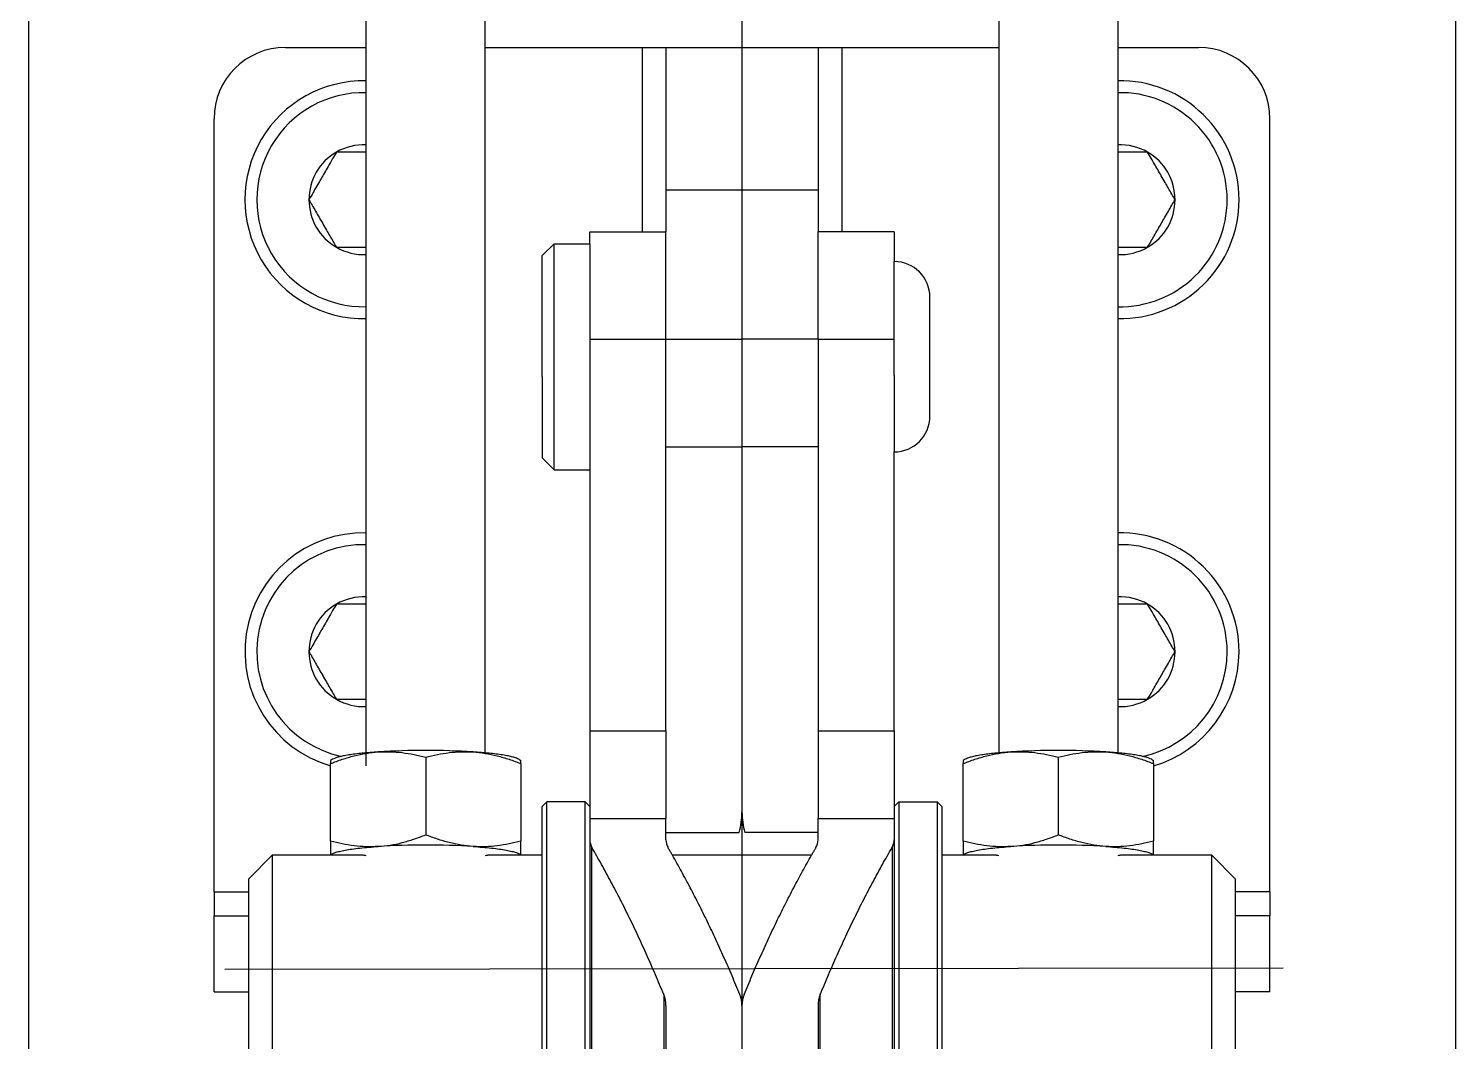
# Model space of a CAD drawing. Header units: millimetres. Extents: x -73584 to -37571, y -61249 to -50748.
# Drawn here: x -54564.3 to -54504.3, y -53407.5 to -53365 of the extents above; entities that cross this region are included whole.
import ezdxf

# ---------------------------------------------------------------- set-up
doc = ezdxf.new("R2010")
doc.units = ezdxf.units.MM
doc.header["$LTSCALE"] = 200
doc.linetypes.add('DOT_CENTER', pattern=[14, 12, -1, 0, -1])
doc.layers.add('1', color=7, linetype='Continuous')

# ---------------------------------------------------------------- blocks, each defined once
blk = doc.blocks.new('23-D0511-A_CLAMP-WASHER_Absen-M2_9__7', base_point=(459.095, -13.27))
at = {"color": 7, "linetype": 'Continuous'}
for p, q in [((459.295, -11.27), (459.095, -11.47)), ((459.295, -11.27), (459.8, -11.27)), ((459.8, -11.27), (461.345, -11.27)), ((461.345, -11.27), (464.8, -11.27)), ((464.8, -11.27), (465.1, -11.27)), ((465.1, -11.27), (466.095, -11.27)), ((466.095, -11.27), (472.895, -11.27)), ((472.895, -11.27), (473.095, -11.47)), ((459.095, -11.47), (461.245, -11.47)), ((459.095, -13.07), (459.095, -11.47)), ((461.245, -11.47), (461.345, -11.47)), ((461.345, -11.47), (466.095, -11.47)), ((466.095, -11.47), (470.945, -11.47)), ((470.945, -11.47), (473.095, -11.47)), ((473.095, -13.07), (473.095, -11.47)), ((459.095, -13.07), (461.245, -13.07)), ((459.295, -13.27), (459.095, -13.07)), ((461.245, -13.07), (461.345, -13.07)), ((461.345, -13.07), (466.095, -13.07)), ((466.095, -13.07), (470.945, -13.07)), ((470.945, -13.07), (473.095, -13.07)), ((472.895, -13.27), (473.095, -13.07)), ((466.095, -13.27), (459.295, -13.27)), ((471.487, -13.27), (466.095, -13.27)), ((471.591, -13.27), (471.487, -13.27)), ((472.383, -13.27), (471.591, -13.27)), ((472.895, -13.27), (472.383, -13.27))]:
    blk.add_line(p, q, dxfattribs=at)
at = {"layer": '1', "color": 1, "linetype": 'DOT_CENTER'}
blk.add_line((466.095, -42.42), (466.046, 2.074), dxfattribs=at)
blk = doc.blocks.new('LOW-HEAD-SOCKET-CAP-SCREW_DIN-7984_M6x10_A2-70_STAINLESS-STEEL_4__8', base_point=(235.305, -113.617))
at = {"color": 7, "linetype": 'Continuous'}
blk.add_line((235.305, -113.617), (244.805, -113.617), dxfattribs=at)
blk = doc.blocks.new('LOW-HEAD-SOCKET-CAP-SCREW_DIN-7984_M6x10_A2-70_STAINLESS-STEEL_3__9', base_point=(493.4, -3.87))
at = {"color": 7, "linetype": 'Continuous'}
blk.add_arc((498.4, -3.77), 5, 358.85401, 181.14599, dxfattribs=at)
blk = doc.blocks.new('LOW-HEAD-SOCKET-CAP-SCREW_DIN-7984_M6x10_A2-70_STAINLESS-STEEL__10', base_point=(493.4, -40.57))
at = {"color": 7, "linetype": 'Continuous'}
for start, end in [(178.85401, 270), (270, 1.14599)]:
    blk.add_arc((498.4, -35.57), 5, start, end, dxfattribs=at)
blk = doc.blocks.new('LOW-HEAD-SOCKET-CAP-SCREW_DIN-7984_M6x10_A2-70_STAINLESS-STEEL_2__11', base_point=(474.6, -40.57))
at = {"color": 7, "linetype": 'Continuous'}
for start, end in [(270, 1.14599), (196.26021, 270)]:
    blk.add_arc((479.4, -35.57), 5, start, end, dxfattribs=at)
blk = doc.blocks.new('23-D0511-A_CLAMP-WASHER_Absen-M2_9_2__12', base_point=(459.095, -28.07))
at = {"color": 7, "linetype": 'Continuous'}
for p, q in [((459.295, -26.07), (459.095, -26.27)), ((461.245, -26.27), (459.095, -26.27)), ((459.095, -26.27), (459.095, -27.87)), ((466.095, -26.07), (459.295, -26.07)), ((466.095, -26.27), (461.245, -26.27)), ((471.487, -26.07), (466.095, -26.07)), ((470.845, -26.27), (466.095, -26.27)), ((470.945, -26.27), (470.845, -26.27)), ((471.493, -26.27), (470.945, -26.27)), ((472.383, -26.07), (471.487, -26.07)), ((473.095, -26.27), (471.493, -26.27)), ((472.895, -26.07), (472.383, -26.07)), ((472.895, -26.07), (473.095, -26.27)), ((473.095, -26.27), (473.095, -27.87)), ((461.245, -27.87), (459.095, -27.87)), ((459.295, -28.07), (459.095, -27.87)), ((459.8, -28.07), (459.295, -28.07)), ((461.345, -28.07), (459.8, -28.07)), ((466.095, -27.87), (461.245, -27.87)), ((464.8, -28.07), (461.345, -28.07)), ((465.1, -28.07), (464.8, -28.07)), ((466.095, -28.07), (465.1, -28.07)), ((470.845, -27.87), (466.095, -27.87)), ((470.845, -28.07), (466.095, -28.07)), ((470.945, -27.87), (470.845, -27.87)), ((472.895, -28.07), (470.845, -28.07)), ((473.095, -27.87), (470.945, -27.87)), ((472.895, -28.07), (473.095, -27.87))]:
    blk.add_line(p, q, dxfattribs=at)
blk = doc.blocks.new('DEFAULT_3__14', base_point=(470.845, -10.37))
at = {"color": 7, "linetype": 'Continuous'}
for p, q in [((471.434, -2.37), (470.902, -2.37)), ((471.434, -2.37), (474.166, -2.37)), ((474.166, -2.37), (474.698, -2.37)), ((474.879, -2.451), (474.833, -2.37)), ((473.9, -6.37), (471.7, -6.37)), ((470.902, -10.37), (471.434, -10.37)), ((474.166, -10.37), (471.434, -10.37)), ((474.698, -10.37), (474.166, -10.37)), ((474.879, -10.289), (474.833, -10.37))]:
    blk.add_line(p, q, dxfattribs=at)
blk.add_arc((445.076, -6.37), 30.175, 356.19967, 3.80033, dxfattribs=at)
for points in [[(470.902, -2.37), (470.872, -2.37), (470.845, -2.37)], [(474.787, -2.37), (474.747, -2.37), (474.698, -2.37)], [(474.833, -2.37), (474.815, -2.37), (474.797, -2.37), (474.792, -2.37), (474.787, -2.37)], [(475.185, -4.37), (475.16, -4.029), (475.13, -3.705), (475.096, -3.406), (475.058, -3.136), (475.016, -2.902), (474.972, -2.709), (474.926, -2.558), (474.879, -2.451)], [(474.879, -10.289), (474.926, -10.182), (474.972, -10.032), (475.016, -9.838), (475.058, -9.604), (475.096, -9.334), (475.13, -9.035), (475.16, -8.711), (475.185, -8.37)], [(470.845, -10.37), (470.872, -10.37), (470.902, -10.37)], [(474.698, -10.37), (474.747, -10.37), (474.787, -10.37)], [(474.787, -10.37), (474.79, -10.37), (474.794, -10.37), (474.815, -10.37), (474.833, -10.37)]]:
    blk.add_spline(points, degree=3, dxfattribs=at)
blk = doc.blocks.new('DEFAULT_4__16', base_point=(470.845, -36.97))
at = {"color": 7, "linetype": 'Continuous'}
for p, q in [((471.434, -28.97), (470.902, -28.97)), ((471.434, -28.97), (474.166, -28.97)), ((474.166, -28.97), (474.698, -28.97)), ((474.879, -29.051), (474.833, -28.97)), ((473.9, -32.97), (471.7, -32.97)), ((470.902, -36.97), (471.434, -36.97)), ((474.166, -36.97), (471.434, -36.97)), ((474.698, -36.97), (474.166, -36.97)), ((474.879, -36.889), (474.833, -36.97))]:
    blk.add_line(p, q, dxfattribs=at)
blk.add_arc((445.076, -32.97), 30.175, 356.19967, 3.80033, dxfattribs=at)
for points in [[(470.902, -28.97), (470.872, -28.97), (470.845, -28.97)], [(474.787, -28.97), (474.747, -28.97), (474.698, -28.97)], [(474.833, -28.97), (474.815, -28.97), (474.797, -28.97), (474.792, -28.97), (474.787, -28.97)], [(475.185, -30.97), (475.16, -30.629), (475.13, -30.305), (475.096, -30.006), (475.058, -29.736), (475.016, -29.502), (474.972, -29.309), (474.926, -29.158), (474.879, -29.051)], [(474.879, -36.889), (474.926, -36.782), (474.972, -36.632), (475.016, -36.438), (475.058, -36.204), (475.096, -35.934), (475.13, -35.635), (475.16, -35.311), (475.185, -34.97)], [(470.845, -36.97), (470.872, -36.97), (470.902, -36.97)], [(474.698, -36.97), (474.747, -36.97), (474.787, -36.97)], [(474.787, -36.97), (474.79, -36.97), (474.794, -36.97), (474.815, -36.97), (474.833, -36.97)]]:
    blk.add_spline(points, degree=3, dxfattribs=at)
blk = doc.blocks.new('DEFAULT_7__18', base_point=(461.339, -40.42))
at = {"color": 7, "linetype": 'Continuous'}
for p, q in [((462.345, 1.08), (461.345, 0.08)), ((462.345, 1.08), (462.37, 1.08)), ((464.8, 1.08), (462.37, 1.08)), ((465.1, 1.08), (464.8, 1.08)), ((468.3, 1.08), (465.1, 1.08)), ((469.82, 1.08), (468.3, 1.08)), ((469.845, 1.08), (469.82, 1.08)), ((469.845, 1.08), (470.845, 0.08)), ((470.813, 0.08), (461.345, 0.08)), ((461.345, -2.37), (461.345, 0.08)), ((470.845, 0.08), (470.813, 0.08)), ((470.845, -2.37), (470.845, 0.08)), ((470.845, -3.726), (470.845, -2.37)), ((470.845, -11.27), (470.845, -9.014)), ((461.345, -11.27), (461.345, -10.37)), ((470.845, -22.595), (470.845, -16.745)), ((461.339, -28.97), (461.345, -28.07)), ((470.845, -28.97), (470.845, -28.07)), ((470.845, -30.326), (470.845, -28.97)), ((470.845, -36.97), (470.845, -35.614)), ((461.345, -39.42), (461.339, -36.97)), ((470.845, -39.42), (470.845, -36.97)), ((461.345, -39.42), (470.813, -39.42)), ((462.345, -40.42), (461.345, -39.42)), ((469.845, -40.42), (470.845, -39.42)), ((470.813, -39.42), (470.845, -39.42)), ((462.37, -40.42), (462.345, -40.42)), ((462.37, -40.42), (464.8, -40.42)), ((464.8, -40.42), (465.1, -40.42)), ((465.1, -40.42), (468.3, -40.42)), ((468.3, -40.42), (469.82, -40.42)), ((469.82, -40.42), (469.845, -40.42))]:
    blk.add_line(p, q, dxfattribs=at)
for points in [[(470.821, -3.87), (470.839, -3.787), (470.845, -3.726)], [(470.845, -9.014), (470.839, -8.953), (470.821, -8.87)], [(470.821, -30.47), (470.839, -30.387), (470.845, -30.326)], [(470.845, -35.614), (470.839, -35.553), (470.821, -35.47)]]:
    blk.add_spline(points, degree=3, dxfattribs=at)
blk = doc.blocks.new('DEFAULT__19', base_point=(487.05, -27.57))
at = {"color": 7, "linetype": 'Continuous'}
for p, q in [((489.3, -11.77), (490.865, -11.77)), ((490.865, -11.77), (492.292, -11.77)), ((492.292, -11.77), (494.3, -11.77)), ((489.4, -13.27), (487.8, -13.27)), ((490.865, -13.27), (489.4, -13.27)), ((491.811, -13.27), (490.865, -13.27)), ((492.52, -13.27), (491.811, -13.27)), ((492.587, -13.27), (492.52, -13.27)), ((494.2, -13.27), (492.587, -13.27)), ((495.8, -13.27), (494.2, -13.27)), ((487.05, -26.07), (487.8, -26.07)), ((489.4, -26.07), (487.8, -26.07)), ((491.013, -26.07), (489.4, -26.07)), ((491.013, -26.07), (491.811, -26.07)), ((491.811, -26.07), (492.52, -26.07)), ((492.52, -26.07), (492.735, -26.07)), ((492.735, -26.07), (494.2, -26.07)), ((494.2, -26.07), (495.8, -26.07)), ((496.55, -26.07), (495.8, -26.07)), ((489.3, -27.57), (491.308, -27.57)), ((491.308, -27.57), (494.3, -27.57))]:
    blk.add_line(p, q, dxfattribs=at)
blk = doc.blocks.new('DEFAULT_8__20', base_point=(433.2, -26.07))
at = {"color": 7, "linetype": 'Continuous'}
for p, q in [((442.758, -13.361), (442.663, -13.584)), ((444.302, -13.27), (442.84, -13.27)), ((455.611, -13.27), (444.302, -13.27)), ((459.295, -13.27), (455.611, -13.27)), ((466.095, -13.27), (459.295, -13.27)), ((471.487, -13.27), (466.095, -13.27)), ((471.591, -13.27), (471.487, -13.27)), ((472.383, -13.27), (471.591, -13.27)), ((472.895, -13.27), (472.383, -13.27)), ((476.072, -13.27), (472.895, -13.27)), ((487.05, -13.27), (476.072, -13.27)), ((487.8, -13.27), (487.05, -13.27)), ((489.4, -13.27), (487.8, -13.27)), ((490.865, -13.27), (489.4, -13.27)), ((491.811, -13.27), (490.865, -13.27)), ((492.52, -13.27), (491.811, -13.27)), ((492.587, -13.27), (492.52, -13.27)), ((494.2, -13.27), (492.587, -13.27)), ((495.8, -13.27), (494.2, -13.27)), ((496.55, -13.27), (495.8, -13.27)), ((496.55, -13.27), (497.05, -13.27)), ((497.05, -13.27), (497.05, -16.47)), ((433.221, -16.47), (433.2, -16.47)), ((438.859, -16.47), (433.221, -16.47)), ((444.302, -16.47), (442.84, -16.47)), ((455.611, -16.47), (444.302, -16.47)), ((464.52, -16.47), (455.611, -16.47)), ((471.487, -16.47), (471.8, -16.47)), ((471.8, -16.47), (472.383, -16.47)), ((472.665, -16.47), (472.383, -16.47)), ((476.072, -16.47), (472.665, -16.47)), ((476.072, -16.47), (488.005, -16.47)), ((488.005, -16.47), (489.4, -16.47)), ((489.4, -16.47), (491.811, -16.47)), ((491.811, -16.47), (492.52, -16.47)), ((492.52, -16.47), (492.542, -16.47)), ((492.542, -16.47), (494.2, -16.47)), ((494.2, -16.47), (497.05, -16.47)), ((433.2, -22.87), (433.221, -22.87)), ((438.859, -22.87), (433.221, -22.87)), ((444.302, -22.87), (442.84, -22.87)), ((455.611, -22.87), (444.302, -22.87)), ((464.52, -22.87), (455.611, -22.87)), ((471.487, -22.87), (471.8, -22.87)), ((471.8, -22.87), (472.383, -22.87)), ((472.665, -22.87), (472.383, -22.87)), ((476.072, -22.87), (472.665, -22.87)), ((488.005, -22.87), (476.072, -22.87)), ((489.4, -22.87), (488.005, -22.87)), ((491.811, -22.87), (489.4, -22.87)), ((492.52, -22.87), (491.811, -22.87)), ((492.52, -22.87), (492.542, -22.87)), ((492.542, -22.87), (494.2, -22.87)), ((494.2, -22.87), (497.05, -22.87)), ((497.05, -26.07), (497.05, -22.87)), ((442.663, -25.756), (442.758, -25.98)), ((444.302, -26.07), (442.84, -26.07)), ((455.611, -26.07), (444.302, -26.07)), ((459.295, -26.07), (455.611, -26.07)), ((466.095, -26.07), (459.295, -26.07)), ((471.487, -26.07), (466.095, -26.07)), ((472.383, -26.07), (471.487, -26.07)), ((472.895, -26.07), (472.383, -26.07)), ((476.072, -26.07), (472.895, -26.07)), ((476.072, -26.07), (487.05, -26.07)), ((487.05, -26.07), (487.8, -26.07)), ((489.4, -26.07), (487.8, -26.07)), ((491.013, -26.07), (489.4, -26.07)), ((491.013, -26.07), (491.811, -26.07)), ((491.811, -26.07), (492.52, -26.07)), ((492.52, -26.07), (492.735, -26.07)), ((492.735, -26.07), (494.2, -26.07)), ((494.2, -26.07), (495.8, -26.07)), ((496.55, -26.07), (495.8, -26.07)), ((497.05, -26.07), (496.55, -26.07))]:
    blk.add_line(p, q, dxfattribs=at)
for centre, radius, start, end in [((438.872, -15.328), 1.142, 269.35372, 292.97819), ((471.493, -17.111), 0.641, 90.55571, 120.8367), ((464.525, -18.435), 1.235, 269.77204, 292.07279), ((464.525, -20.905), 1.235, 67.92721, 90.22796), ((471.493, -22.229), 0.641, 239.1633, 269.44429), ((438.872, -24.012), 1.142, 67.02181, 90.64629)]:
    blk.add_arc(centre, radius, start, end, dxfattribs=at)
for points in [[(439.8, -16.156), (440.321, -15.881), (440.801, -15.588), (441.238, -15.28), (441.627, -14.958), (441.966, -14.625), (442.252, -14.283), (442.485, -13.935), (442.663, -13.584)], [(442.84, -13.27), (442.829, -13.271), (442.819, -13.276), (442.808, -13.283), (442.798, -13.293), (442.788, -13.306), (442.778, -13.321), (442.768, -13.34), (442.758, -13.361)], [(439.318, -16.38), (439.379, -16.352), (439.441, -16.325), (439.502, -16.297), (439.562, -16.269), (439.622, -16.241), (439.682, -16.213), (439.741, -16.184), (439.8, -16.156)], [(464.989, -19.58), (465.775, -19.25), (466.547, -18.913), (467.304, -18.569), (468.045, -18.218), (468.77, -17.86), (469.479, -17.495), (470.17, -17.123), (470.845, -16.745)], [(470.845, -16.745), (470.885, -16.722), (470.925, -16.699), (470.965, -16.676), (471.005, -16.653), (471.045, -16.63), (471.085, -16.607), (471.125, -16.584), (471.165, -16.561)], [(464.989, -19.761), (465.775, -20.09), (466.547, -20.427), (467.304, -20.771), (468.045, -21.122), (468.77, -21.48), (469.479, -21.845), (470.17, -22.217), (470.845, -22.595)], [(470.845, -22.595), (470.885, -22.618), (470.925, -22.641), (470.965, -22.664), (471.005, -22.687), (471.045, -22.71), (471.085, -22.733), (471.125, -22.756), (471.165, -22.78)], [(439.318, -22.961), (439.379, -22.988), (439.441, -23.015), (439.502, -23.043), (439.562, -23.071), (439.622, -23.099), (439.682, -23.127), (439.741, -23.156), (439.8, -23.184)], [(439.8, -23.184), (440.321, -23.459), (440.801, -23.752), (441.238, -24.06), (441.627, -24.382), (441.966, -24.715), (442.252, -25.057), (442.485, -25.405), (442.663, -25.756)], [(442.758, -25.98), (442.768, -26), (442.778, -26.019), (442.788, -26.034), (442.798, -26.047), (442.808, -26.057), (442.819, -26.064), (442.829, -26.069), (442.84, -26.07)]]:
    blk.add_spline(points, degree=3, dxfattribs=at)
blk = doc.blocks.new('DEFAULT_9__21', base_point=(465.1, -41.87))
at = {"color": 7, "linetype": 'Continuous'}
for p, q in [((465.1, 2.53), (465.1, 1.08)), ((465.1, 2.53), (468.3, 2.53)), ((469.3, 2.53), (468.3, 2.53)), ((469.3, 2.53), (501.8, 2.53)), ((504.8, -0.47), (504.8, -3.87)), ((504.8, -8.87), (504.8, -15.47)), ((504.8, -15.47), (504.8, -16.47)), ((471.8, -16.47), (471.8, -19.549)), ((504.8, -16.47), (504.8, -19.67)), ((471.8, -22.87), (471.8, -19.791)), ((504.8, -19.67), (504.8, -22.87)), ((504.8, -22.87), (504.8, -23.87)), ((504.8, -23.87), (504.8, -30.47)), ((504.8, -35.47), (504.8, -38.87)), ((465.1, -41.87), (465.1, -40.42)), ((465.1, -41.87), (468.3, -41.87)), ((469.3, -41.87), (468.3, -41.87)), ((469.3, -41.87), (501.8, -41.87))]:
    blk.add_line(p, q, dxfattribs=at)
at = {"color": 140, "linetype": 'Continuous'}
for p, q in [((469.3, 2.53), (469.3, 1.08)), ((504.8, -15.47), (497.05, -15.47)), ((489.4, -19.67), (488.005, -19.67)), ((492.542, -19.67), (489.4, -19.67)), ((504.8, -23.87), (497.05, -23.87)), ((469.3, -41.87), (469.3, -40.42))]:
    blk.add_line(p, q, dxfattribs=at)
at = {"color": 7, "linetype": 'Continuous'}
for centre, radius, start, end in [((501.8, -0.47), 3, 0, 90), ((472.667, -16.495), 3.175, 254.14623, 269.96254), ((472.667, -22.845), 3.175, 90.03746, 105.85377), ((501.8, -38.87), 3, 270, 0)]:
    blk.add_arc(centre, radius, start, end, dxfattribs=at)
blk = doc.blocks.new('DEFAULT_6__22', base_point=(444.092, -35.47))
at = {"color": 7, "linetype": 'Continuous'}
for p, q in [((475.146, -3.87), (476.051, -3.87)), ((476.051, -3.87), (476.902, -3.87)), ((476.902, -3.87), (477.4, -3.87)), ((477.4, -3.87), (481.4, -3.87)), ((481.4, -3.87), (481.898, -3.87)), ((481.898, -3.87), (482.749, -3.87)), ((482.749, -3.87), (484.399, -3.87)), ((484.399, -3.87), (493.401, -3.87)), ((493.401, -3.87), (495.051, -3.87)), ((495.051, -3.87), (495.902, -3.87)), ((495.902, -3.87), (496.4, -3.87)), ((496.4, -3.87), (500.4, -3.87)), ((500.4, -3.87), (500.898, -3.87)), ((500.898, -3.87), (501.749, -3.87)), ((501.749, -3.87), (503.399, -3.87)), ((503.399, -3.87), (504.8, -3.87)), ((504.8, -3.87), (509.8, -3.87)), ((475.146, -8.87), (504.8, -8.87)), ((504.8, -8.87), (509.8, -8.87)), ((504.8, -30.47), (475.146, -30.47)), ((523.237, -30.47), (504.8, -30.47)), ((476.051, -35.47), (475.146, -35.47)), ((476.902, -35.47), (476.051, -35.47)), ((477.4, -35.47), (476.902, -35.47)), ((481.4, -35.47), (477.4, -35.47)), ((481.898, -35.47), (481.4, -35.47)), ((482.749, -35.47), (481.898, -35.47)), ((484.399, -35.47), (482.749, -35.47)), ((493.401, -35.47), (484.399, -35.47)), ((495.051, -35.47), (493.401, -35.47)), ((495.902, -35.47), (495.051, -35.47)), ((496.4, -35.47), (495.902, -35.47)), ((500.4, -35.47), (496.4, -35.47)), ((500.898, -35.47), (500.4, -35.47)), ((501.749, -35.47), (500.898, -35.47)), ((503.399, -35.47), (501.749, -35.47)), ((504.8, -35.47), (503.399, -35.47)), ((509.82, -35.47), (504.8, -35.47))]:
    blk.add_line(p, q, dxfattribs=at)
blk = doc.blocks.new('23-B0027-A_CLAMP-HS-431-STAINLESS-STEEL__23', base_point=(384.47, -41.87))
for name, p in [('DEFAULT_9__21', (465.1, -41.87)), ('DEFAULT_7__18', (461.339, -40.42)), ('DEFAULT_3__14', (470.845, -10.37)), ('DEFAULT_6__22', (444.092, -35.47)), ('DEFAULT__19', (487.05, -27.57)), ('DEFAULT_8__20', (433.2, -26.07)), ('DEFAULT_4__16', (470.845, -36.97))]:
    blk.add_blockref(name, p)
blk = doc.blocks.new('23-A0267-A_CLAMP_STACKING_Absen_2__24', base_point=(384.47, -41.87))
for name, p in [('23-B0027-A_CLAMP-HS-431-STAINLESS-STEEL__23', (384.47, -41.87)), ('23-D0511-A_CLAMP-WASHER_Absen-M2_9__7', (459.095, -13.27)), ('LOW-HEAD-SOCKET-CAP-SCREW_DIN-7984_M6x10_A2-70_STAINLESS-STEEL_3__9', (493.4, -3.87)), ('LOW-HEAD-SOCKET-CAP-SCREW_DIN-7984_M6x10_A2-70_STAINLESS-STEEL_4__8', (474.6, -3.87)), ('23-D0511-A_CLAMP-WASHER_Absen-M2_9_2__12', (459.095, -28.07)), ('LOW-HEAD-SOCKET-CAP-SCREW_DIN-7984_M6x10_A2-70_STAINLESS-STEEL_2__11', (474.6, -40.57)), ('LOW-HEAD-SOCKET-CAP-SCREW_DIN-7984_M6x10_A2-70_STAINLESS-STEEL__10', (493.4, -40.57))]:
    blk.add_blockref(name, p)
blk = doc.blocks.new('23-D0472-A_BACK-LADDER_STACKING_Absen__30', base_point=(-490.2, -49.67))
at = {"layer": '1', "color": 1, "linetype": 'DOT_CENTER'}
blk.add_line((511.8, -19.67), (-492.2, -19.67), dxfattribs=at)
blk = doc.blocks.new('23-D0471-A_MALE-KINGPIN_STACKING_Absen__31', base_point=(459.8, -49.67))
at = {"color": 7, "linetype": 'Continuous'}
for p, q in [((508.8, 10.33), (460.8, 10.33)), ((508.8, -49.67), (460.8, -49.67))]:
    blk.add_line(p, q, dxfattribs=at)
blk = doc.blocks.new('PH_23_LADDER-1m-KOLOM_STACKING_Absen__32', base_point=(-490.2, -49.67))
for name, p in [('23-D0472-A_BACK-LADDER_STACKING_Absen__30', (-490.2, -49.67)), ('23-D0471-A_MALE-KINGPIN_STACKING_Absen__31', (459.8, -49.67))]:
    blk.add_blockref(name, p)
blk = doc.blocks.new('23-A0235-B_WELDING-ASSEMBLY_LADDER-1m_STACKING_Absen__41', base_point=(-490.2, -49.67))
blk.add_blockref('PH_23_LADDER-1m-KOLOM_STACKING_Absen__32', (-490.2, -49.67))
blk = doc.blocks.new('23-D0511-A_CLAMP-WASHER_Absen-M2_9_2__42', base_point=(459.095, -13.27))
at = {"color": 7, "linetype": 'Continuous'}
for p, q in [((459.295, -11.27), (459.095, -11.47)), ((459.295, -11.27), (459.8, -11.27)), ((459.8, -11.27), (461.345, -11.27)), ((461.345, -11.27), (464.8, -11.27)), ((464.8, -11.27), (465.1, -11.27)), ((465.1, -11.27), (466.095, -11.27)), ((466.095, -11.27), (472.895, -11.27)), ((472.895, -11.27), (473.095, -11.47)), ((459.095, -11.47), (461.245, -11.47)), ((459.095, -13.07), (459.095, -11.47)), ((461.245, -11.47), (461.345, -11.47)), ((461.345, -11.47), (466.095, -11.47)), ((466.095, -11.47), (470.945, -11.47)), ((470.945, -11.47), (473.095, -11.47)), ((473.095, -13.07), (473.095, -11.47)), ((459.095, -13.07), (461.245, -13.07)), ((459.295, -13.27), (459.095, -13.07)), ((461.245, -13.07), (461.345, -13.07)), ((461.345, -13.07), (466.095, -13.07)), ((466.095, -13.07), (470.945, -13.07)), ((470.945, -13.07), (473.095, -13.07)), ((472.895, -13.27), (473.095, -13.07)), ((466.095, -13.27), (459.295, -13.27)), ((471.487, -13.27), (466.095, -13.27)), ((471.591, -13.27), (471.487, -13.27)), ((472.383, -13.27), (471.591, -13.27)), ((472.895, -13.27), (472.383, -13.27))]:
    blk.add_line(p, q, dxfattribs=at)
blk = doc.blocks.new('LOW-HEAD-SOCKET-CAP-SCREW_DIN-7984_M6x10_A2-70_STAINLESS-STEEL_2__43', base_point=(474.6, -3.87))
at = {"color": 7, "linetype": 'Continuous'}
for radius, start, end in [(5, 358.85401, 163.7398), (2.309, 90, 150), (2.309, 30, 90), (2.309, 150, 182.48176), (2.309, 357.51824, 30)]:
    blk.add_arc((479.4, -3.77), radius, start, end, dxfattribs=at)
at = {"color": 140, "linetype": 'Continuous'}
blk.add_arc((479.4, -3.77), 4.5, 358.72666, 167.89108, dxfattribs=at)
at = {"color": 7, "linetype": 'Continuous'}
for points in [[(479.4, -1.461), (479.163, -1.597), (478.918, -1.739), (478.662, -1.887), (478.4, -2.038), (478.127, -2.195), (477.883, -2.337), (477.626, -2.485), (477.4, -2.615)], [(481.4, -2.615), (481.127, -2.458), (480.918, -2.337), (480.661, -2.189), (480.4, -2.038), (480.155, -1.897), (479.883, -1.739), (479.702, -1.635), (479.4, -1.461)], [(477.4, -2.615), (477.4, -2.867), (477.4, -3.172), (477.4, -3.305), (477.4, -3.512), (477.4, -3.77), (477.4, -3.819), (477.4, -3.87)], [(481.4, -3.87), (481.4, -3.82), (481.4, -3.77), (481.4, -3.442), (481.4, -3.173), (481.4, -3.048), (481.4, -2.861), (481.4, -2.615)]]:
    blk.add_spline(points, degree=3, dxfattribs=at)
blk = doc.blocks.new('LOW-HEAD-SOCKET-CAP-SCREW_DIN-7984_M6x10_A2-70_STAINLESS-STEEL__44', base_point=(493.4, -3.87))
at = {"color": 7, "linetype": 'Continuous'}
for radius, start, end in [(5, 358.85401, 181.14599), (2.309, 90, 150), (2.309, 30, 90), (2.309, 150, 182.48176), (2.309, 357.51824, 30)]:
    blk.add_arc((498.4, -3.77), radius, start, end, dxfattribs=at)
at = {"color": 140, "linetype": 'Continuous'}
blk.add_arc((498.4, -3.77), 4.5, 358.72666, 181.27334, dxfattribs=at)
at = {"color": 7, "linetype": 'Continuous'}
for points in [[(498.4, -1.461), (498.17, -1.593), (497.918, -1.739), (497.662, -1.887), (497.4, -2.038), (497.122, -2.198), (496.883, -2.337), (496.63, -2.483), (496.4, -2.615)], [(500.4, -2.615), (500.125, -2.456), (499.918, -2.337), (499.66, -2.188), (499.4, -2.038), (499.162, -1.9), (498.883, -1.739), (498.7, -1.634), (498.4, -1.461)], [(496.4, -2.615), (496.4, -2.867), (496.4, -3.172), (496.4, -3.305), (496.4, -3.512), (496.4, -3.77), (496.4, -3.819), (496.4, -3.87)], [(500.4, -3.87), (500.4, -3.82), (500.4, -3.77), (500.4, -3.442), (500.4, -3.173), (500.4, -3.048), (500.4, -2.861), (500.4, -2.615)]]:
    blk.add_spline(points, degree=3, dxfattribs=at)
blk = doc.blocks.new('LOW-HEAD-SOCKET-CAP-SCREW_DIN-7984_M6x10_A2-70_STAINLESS-STEEL_4__45', base_point=(474.6, -40.57))
at = {"color": 7, "linetype": 'Continuous'}
for radius, start, end in [(2.309, 177.51824, 210), (5, 270, 1.14599), (2.309, 330, 2.48176), (5, 196.26021, 270), (2.309, 210, 270), (2.309, 270, 330)]:
    blk.add_arc((479.4, -35.57), radius, start, end, dxfattribs=at)
at = {"color": 140, "linetype": 'Continuous'}
for start, end in [(270, 1.27334), (192.10892, 270)]:
    blk.add_arc((479.4, -35.57), 4.5, start, end, dxfattribs=at)
at = {"color": 7, "linetype": 'Continuous'}
for points in [[(477.4, -35.47), (477.4, -35.52), (477.4, -35.57), (477.4, -35.836), (477.4, -36.167), (477.4, -36.471), (477.4, -36.725)], [(481.4, -36.725), (481.4, -36.455), (481.4, -36.168), (481.4, -35.878), (481.4, -35.57), (481.4, -35.52), (481.4, -35.47)], [(477.4, -36.725), (477.675, -36.883), (477.882, -37.003), (478.135, -37.149), (478.4, -37.302), (478.64, -37.441), (478.917, -37.601), (479.164, -37.743), (479.4, -37.879)], [(479.4, -37.879), (479.636, -37.743), (479.883, -37.601), (480.127, -37.46), (480.4, -37.302), (480.665, -37.149), (480.918, -37.003), (481.12, -36.886), (481.4, -36.725)]]:
    blk.add_spline(points, degree=3, dxfattribs=at)
blk = doc.blocks.new('23-D0511-A_CLAMP-WASHER_Absen-M2_9__46', base_point=(459.095, -28.07))
at = {"color": 7, "linetype": 'Continuous'}
for p, q in [((459.295, -26.07), (459.095, -26.27)), ((461.245, -26.27), (459.095, -26.27)), ((459.095, -26.27), (459.095, -27.87)), ((466.095, -26.07), (459.295, -26.07)), ((466.095, -26.27), (461.245, -26.27)), ((471.487, -26.07), (466.095, -26.07)), ((470.845, -26.27), (466.095, -26.27)), ((470.945, -26.27), (470.845, -26.27)), ((471.493, -26.27), (470.945, -26.27)), ((472.383, -26.07), (471.487, -26.07)), ((473.095, -26.27), (471.493, -26.27)), ((472.895, -26.07), (472.383, -26.07)), ((472.895, -26.07), (473.095, -26.27)), ((473.095, -26.27), (473.095, -27.87)), ((461.245, -27.87), (459.095, -27.87)), ((459.295, -28.07), (459.095, -27.87)), ((459.8, -28.07), (459.295, -28.07)), ((461.345, -28.07), (459.8, -28.07)), ((466.095, -27.87), (461.245, -27.87)), ((464.8, -28.07), (461.345, -28.07)), ((465.1, -28.07), (464.8, -28.07)), ((466.095, -28.07), (465.1, -28.07)), ((470.845, -27.87), (466.095, -27.87)), ((470.845, -28.07), (466.095, -28.07)), ((470.945, -27.87), (470.845, -27.87)), ((472.895, -28.07), (470.845, -28.07)), ((473.095, -27.87), (470.945, -27.87)), ((472.895, -28.07), (473.095, -27.87))]:
    blk.add_line(p, q, dxfattribs=at)
blk = doc.blocks.new('LOW-HEAD-SOCKET-CAP-SCREW_DIN-7984_M6x10_A2-70_STAINLESS-STEEL_3__47', base_point=(493.4, -40.57))
at = {"color": 7, "linetype": 'Continuous'}
for radius, start, end in [(5, 178.85401, 270), (2.309, 177.51824, 210), (5, 270, 1.14599), (2.309, 330, 2.48176), (2.309, 210, 270), (2.309, 270, 330)]:
    blk.add_arc((498.4, -35.57), radius, start, end, dxfattribs=at)
at = {"color": 140, "linetype": 'Continuous'}
for start, end in [(178.72666, 270), (270, 1.27334)]:
    blk.add_arc((498.4, -35.57), 4.5, start, end, dxfattribs=at)
at = {"color": 7, "linetype": 'Continuous'}
for points in [[(496.4, -35.47), (496.4, -35.52), (496.4, -35.57), (496.4, -35.836), (496.4, -36.167), (496.4, -36.471), (496.4, -36.725)], [(500.4, -36.725), (500.4, -36.455), (500.4, -36.168), (500.4, -35.878), (500.4, -35.57), (500.4, -35.52), (500.4, -35.47)], [(496.4, -36.725), (496.672, -36.882), (496.882, -37.003), (497.136, -37.15), (497.4, -37.302), (497.64, -37.441), (497.917, -37.601), (498.164, -37.743), (498.4, -37.879)], [(498.4, -37.879), (498.636, -37.743), (498.883, -37.601), (499.128, -37.459), (499.4, -37.302), (499.665, -37.149), (499.918, -37.003), (500.122, -36.885), (500.4, -36.725)]]:
    blk.add_spline(points, degree=3, dxfattribs=at)
blk = doc.blocks.new('DEFAULT_4__49', base_point=(470.845, -10.37))
at = {"color": 7, "linetype": 'Continuous'}
for p, q in [((471.434, -2.37), (470.902, -2.37)), ((471.434, -2.37), (474.166, -2.37)), ((474.166, -2.37), (474.698, -2.37)), ((474.879, -2.451), (474.833, -2.37)), ((473.9, -6.37), (471.7, -6.37)), ((474.963, -6.37), (473.9, -6.37)), ((470.902, -10.37), (471.434, -10.37)), ((474.166, -10.37), (471.434, -10.37)), ((474.698, -10.37), (474.166, -10.37)), ((474.879, -10.289), (474.833, -10.37))]:
    blk.add_line(p, q, dxfattribs=at)
for centre, radius, start, end in [((441.101, -6.299), 30.173, 359.8656, 3.66595), ((445.076, -6.37), 30.175, 356.19967, 3.80033), ((441.101, -6.441), 30.173, 356.33405, 0.1344)]:
    blk.add_arc(centre, radius, start, end, dxfattribs=at)
for points in [[(470.902, -2.37), (470.872, -2.37), (470.845, -2.37)], [(470.845, -2.379), (470.9, -2.441), (470.954, -2.562), (471.007, -2.743), (471.058, -2.981), (471.104, -3.271), (471.146, -3.606), (471.182, -3.975), (471.212, -4.37)], [(471.212, -4.37), (471.203, -3.863), (471.24, -3.36), (471.32, -2.861), (471.434, -2.37)], [(474.787, -2.37), (474.747, -2.37), (474.698, -2.37)], [(474.698, -2.37), (474.877, -2.862), (475.022, -3.359), (475.127, -3.862), (475.185, -4.37)], [(474.833, -2.37), (474.815, -2.37), (474.797, -2.37), (474.792, -2.37), (474.787, -2.37)], [(475.185, -4.37), (475.16, -4.029), (475.13, -3.705), (475.096, -3.406), (475.058, -3.136), (475.016, -2.902), (474.972, -2.709), (474.926, -2.558), (474.879, -2.451)], [(471.212, -4.37), (471.27, -4.878), (471.375, -5.382), (471.52, -5.878), (471.7, -6.37)], [(475.185, -4.37), (475.194, -4.877), (475.157, -5.38), (475.077, -5.879), (474.963, -6.37)], [(471.212, -8.37), (471.27, -7.864), (471.375, -7.36), (471.52, -6.861), (471.7, -6.37)], [(474.963, -6.37), (475.077, -6.862), (475.157, -7.359), (475.194, -7.862), (475.185, -8.37)], [(471.212, -8.37), (471.182, -8.765), (471.146, -9.134), (471.104, -9.469), (471.058, -9.759), (471.007, -9.997), (470.954, -10.178), (470.9, -10.299), (470.845, -10.361)], [(471.434, -10.37), (471.32, -9.878), (471.24, -9.382), (471.203, -8.878), (471.212, -8.37)], [(475.185, -8.37), (475.127, -8.877), (475.022, -9.38), (474.877, -9.879), (474.698, -10.37)], [(474.879, -10.289), (474.926, -10.182), (474.972, -10.032), (475.016, -9.838), (475.058, -9.604), (475.096, -9.334), (475.13, -9.035), (475.16, -8.711), (475.185, -8.37)], [(470.845, -10.37), (470.872, -10.37), (470.902, -10.37)], [(474.698, -10.37), (474.747, -10.37), (474.787, -10.37)], [(474.787, -10.37), (474.79, -10.37), (474.794, -10.37), (474.815, -10.37), (474.833, -10.37)]]:
    blk.add_spline(points, degree=3, dxfattribs=at)
blk = doc.blocks.new('DEFAULT_3__51', base_point=(470.845, -36.97))
at = {"color": 7, "linetype": 'Continuous'}
for p, q in [((471.434, -28.97), (470.902, -28.97)), ((471.434, -28.97), (474.166, -28.97)), ((474.166, -28.97), (474.698, -28.97)), ((474.879, -29.051), (474.833, -28.97)), ((473.9, -32.97), (471.7, -32.97)), ((474.963, -32.97), (473.9, -32.97)), ((470.902, -36.97), (471.434, -36.97)), ((474.166, -36.97), (471.434, -36.97)), ((474.698, -36.97), (474.166, -36.97)), ((474.879, -36.889), (474.833, -36.97))]:
    blk.add_line(p, q, dxfattribs=at)
for centre, radius, start, end in [((441.101, -32.899), 30.173, 359.8656, 3.66595), ((445.076, -32.97), 30.175, 356.19967, 3.80033), ((441.101, -33.041), 30.173, 356.33406, 0.13441)]:
    blk.add_arc(centre, radius, start, end, dxfattribs=at)
for points in [[(470.902, -28.97), (470.872, -28.97), (470.845, -28.97)], [(470.845, -28.979), (470.9, -29.041), (470.954, -29.162), (471.007, -29.343), (471.058, -29.581), (471.104, -29.871), (471.146, -30.206), (471.182, -30.575), (471.212, -30.97)], [(471.212, -30.97), (471.203, -30.463), (471.24, -29.96), (471.32, -29.461), (471.434, -28.97)], [(474.698, -28.97), (474.877, -29.462), (475.022, -29.959), (475.127, -30.462), (475.185, -30.97)], [(474.787, -28.97), (474.747, -28.97), (474.698, -28.97)], [(474.833, -28.97), (474.815, -28.97), (474.797, -28.97), (474.792, -28.97), (474.787, -28.97)], [(475.185, -30.97), (475.16, -30.629), (475.13, -30.305), (475.096, -30.006), (475.058, -29.736), (475.016, -29.502), (474.972, -29.309), (474.926, -29.158), (474.879, -29.051)], [(471.212, -30.97), (471.27, -31.478), (471.375, -31.982), (471.52, -32.478), (471.7, -32.97)], [(475.185, -30.97), (475.194, -31.477), (475.157, -31.98), (475.077, -32.479), (474.963, -32.97)], [(471.212, -34.97), (471.27, -34.464), (471.375, -33.96), (471.52, -33.461), (471.7, -32.97)], [(474.963, -32.97), (475.077, -33.462), (475.157, -33.959), (475.194, -34.462), (475.185, -34.97)], [(471.212, -34.97), (471.182, -35.365), (471.146, -35.734), (471.104, -36.069), (471.058, -36.359), (471.007, -36.597), (470.954, -36.778), (470.9, -36.899), (470.845, -36.961)], [(471.434, -36.97), (471.32, -36.478), (471.24, -35.982), (471.203, -35.478), (471.212, -34.97)], [(475.185, -34.97), (475.127, -35.477), (475.022, -35.98), (474.877, -36.479), (474.698, -36.97)], [(474.879, -36.889), (474.926, -36.782), (474.972, -36.632), (475.016, -36.438), (475.058, -36.204), (475.096, -35.934), (475.13, -35.635), (475.16, -35.311), (475.185, -34.97)], [(470.845, -36.97), (470.872, -36.97), (470.902, -36.97)], [(474.698, -36.97), (474.747, -36.97), (474.787, -36.97)], [(474.787, -36.97), (474.79, -36.97), (474.794, -36.97), (474.815, -36.97), (474.833, -36.97)]]:
    blk.add_spline(points, degree=3, dxfattribs=at)
blk = doc.blocks.new('DEFAULT_7__53', base_point=(461.339, -40.42))
at = {"color": 7, "linetype": 'Continuous'}
for p, q in [((462.345, 1.08), (461.345, 0.08)), ((462.345, 1.08), (462.37, 1.08)), ((464.8, 1.08), (462.37, 1.08)), ((465.1, 1.08), (464.8, 1.08)), ((468.3, 1.08), (465.1, 1.08)), ((469.82, 1.08), (468.3, 1.08)), ((469.845, 1.08), (469.82, 1.08)), ((469.845, 1.08), (470.845, 0.08)), ((470.813, 0.08), (461.345, 0.08)), ((461.345, -2.37), (461.345, 0.08)), ((470.845, 0.08), (470.813, 0.08)), ((470.845, -2.37), (470.845, 0.08)), ((470.845, -3.726), (470.845, -2.37)), ((470.845, -11.27), (470.845, -9.014)), ((461.345, -11.27), (461.345, -10.37)), ((470.845, -22.595), (470.845, -16.745)), ((461.339, -28.97), (461.345, -28.07)), ((470.845, -28.97), (470.845, -28.07)), ((470.845, -30.326), (470.845, -28.97)), ((470.845, -36.97), (470.845, -35.614)), ((461.345, -39.42), (461.339, -36.97)), ((470.845, -39.42), (470.845, -36.97)), ((461.345, -39.42), (470.813, -39.42)), ((462.345, -40.42), (461.345, -39.42)), ((469.845, -40.42), (470.845, -39.42)), ((470.813, -39.42), (470.845, -39.42)), ((462.37, -40.42), (462.345, -40.42)), ((462.37, -40.42), (464.8, -40.42)), ((464.8, -40.42), (465.1, -40.42)), ((465.1, -40.42), (468.3, -40.42)), ((468.3, -40.42), (469.82, -40.42)), ((469.82, -40.42), (469.845, -40.42))]:
    blk.add_line(p, q, dxfattribs=at)
for points in [[(470.821, -3.87), (470.839, -3.787), (470.845, -3.726)], [(470.845, -9.014), (470.839, -8.953), (470.821, -8.87)], [(470.821, -30.47), (470.839, -30.387), (470.845, -30.326)], [(470.845, -35.614), (470.839, -35.553), (470.821, -35.47)]]:
    blk.add_spline(points, degree=3, dxfattribs=at)
blk = doc.blocks.new('DEFAULT__54', base_point=(487.05, -27.57))
at = {"color": 7, "linetype": 'Continuous'}
for p, q in [((487.55, -11.27), (487.05, -11.77)), ((490.963, -11.27), (487.55, -11.27)), ((490.963, -11.27), (496.05, -11.27)), ((496.05, -11.27), (496.55, -11.77)), ((487.05, -11.77), (487.05, -13.27)), ((487.05, -11.77), (489.3, -11.77)), ((489.3, -11.77), (490.865, -11.77)), ((490.865, -11.77), (492.292, -11.77)), ((492.292, -11.77), (494.3, -11.77)), ((494.3, -11.77), (496.55, -11.77)), ((496.55, -11.77), (496.55, -13.27)), ((487.8, -13.27), (487.05, -13.27)), ((489.4, -13.27), (487.8, -13.27)), ((490.865, -13.27), (489.4, -13.27)), ((491.811, -13.27), (490.865, -13.27)), ((492.52, -13.27), (491.811, -13.27)), ((492.587, -13.27), (492.52, -13.27)), ((494.2, -13.27), (492.587, -13.27)), ((495.8, -13.27), (494.2, -13.27)), ((496.55, -13.27), (495.8, -13.27)), ((489.4, -26.07), (487.8, -26.07)), ((491.013, -26.07), (489.4, -26.07)), ((491.013, -26.07), (491.811, -26.07)), ((491.811, -26.07), (492.52, -26.07)), ((492.52, -26.07), (492.735, -26.07)), ((492.735, -26.07), (494.2, -26.07)), ((494.2, -26.07), (495.8, -26.07)), ((489.3, -27.57), (491.308, -27.57)), ((491.308, -27.57), (494.3, -27.57))]:
    blk.add_line(p, q, dxfattribs=at)
for centre, start, end in [((489.3, -26.07), 180, 270), ((494.3, -26.07), 270, 0)]:
    blk.add_arc(centre, 1.5, start, end, dxfattribs=at)
blk = doc.blocks.new('DEFAULT_8__55', base_point=(430.535, -26.07))
at = {"color": 7, "linetype": 'Continuous'}
for p, q in [((442.758, -13.361), (442.663, -13.584)), ((444.302, -13.27), (442.84, -13.27)), ((455.611, -13.27), (444.302, -13.27)), ((459.295, -13.27), (455.611, -13.27)), ((466.095, -13.27), (459.295, -13.27)), ((471.487, -13.27), (466.095, -13.27)), ((471.591, -13.27), (471.487, -13.27)), ((472.383, -13.27), (471.591, -13.27)), ((472.895, -13.27), (472.383, -13.27)), ((476.072, -13.27), (472.895, -13.27)), ((476.072, -13.27), (476.072, -16.47)), ((487.05, -13.27), (476.072, -13.27)), ((487.8, -13.27), (487.05, -13.27)), ((489.4, -13.27), (487.8, -13.27)), ((490.865, -13.27), (489.4, -13.27)), ((491.811, -13.27), (490.865, -13.27)), ((492.52, -13.27), (491.811, -13.27)), ((492.587, -13.27), (492.52, -13.27)), ((494.2, -13.27), (492.587, -13.27)), ((495.8, -13.27), (494.2, -13.27)), ((496.55, -13.27), (495.8, -13.27)), ((496.55, -13.27), (497.05, -13.27)), ((497.05, -13.27), (497.05, -16.47)), ((433.221, -16.47), (433.2, -16.47)), ((438.859, -16.47), (433.221, -16.47)), ((442.84, -16.47), (438.859, -16.47)), ((444.302, -16.47), (442.84, -16.47)), ((455.611, -16.47), (444.302, -16.47)), ((464.52, -16.47), (455.611, -16.47)), ((471.487, -16.47), (471.8, -16.47)), ((471.8, -16.47), (472.383, -16.47)), ((472.665, -16.47), (472.383, -16.47)), ((476.072, -16.47), (472.665, -16.47)), ((476.072, -16.47), (488.005, -16.47)), ((488.005, -16.47), (489.4, -16.47)), ((489.4, -16.47), (491.811, -16.47)), ((491.811, -16.47), (492.52, -16.47)), ((492.52, -16.47), (492.542, -16.47)), ((492.542, -16.47), (494.2, -16.47)), ((494.2, -16.47), (497.05, -16.47)), ((433.2, -22.87), (433.221, -22.87)), ((438.859, -22.87), (433.221, -22.87)), ((442.84, -22.87), (438.859, -22.87)), ((444.302, -22.87), (442.84, -22.87)), ((455.611, -22.87), (444.302, -22.87)), ((464.52, -22.87), (455.611, -22.87)), ((471.487, -22.87), (471.8, -22.87)), ((471.8, -22.87), (472.383, -22.87)), ((472.665, -22.87), (472.383, -22.87)), ((476.072, -22.87), (472.665, -22.87)), ((488.005, -22.87), (476.072, -22.87)), ((476.072, -22.87), (476.072, -26.07)), ((489.4, -22.87), (488.005, -22.87)), ((491.811, -22.87), (489.4, -22.87)), ((492.52, -22.87), (491.811, -22.87)), ((492.52, -22.87), (492.542, -22.87)), ((492.542, -22.87), (494.2, -22.87)), ((494.2, -22.87), (497.05, -22.87)), ((497.05, -26.07), (497.05, -22.87)), ((442.663, -25.756), (442.758, -25.98)), ((444.302, -26.07), (442.84, -26.07)), ((455.611, -26.07), (444.302, -26.07)), ((459.295, -26.07), (455.611, -26.07)), ((466.095, -26.07), (459.295, -26.07)), ((471.487, -26.07), (466.095, -26.07)), ((472.383, -26.07), (471.487, -26.07)), ((472.895, -26.07), (472.383, -26.07)), ((476.072, -26.07), (472.895, -26.07)), ((476.072, -26.07), (487.05, -26.07)), ((487.05, -26.07), (487.8, -26.07)), ((489.4, -26.07), (487.8, -26.07)), ((491.013, -26.07), (489.4, -26.07)), ((491.013, -26.07), (491.811, -26.07)), ((491.811, -26.07), (492.52, -26.07)), ((492.52, -26.07), (492.735, -26.07)), ((492.735, -26.07), (494.2, -26.07)), ((494.2, -26.07), (495.8, -26.07)), ((496.55, -26.07), (495.8, -26.07)), ((497.05, -26.07), (496.55, -26.07))]:
    blk.add_line(p, q, dxfattribs=at)
at = {"color": 140, "linetype": 'Continuous'}
for p, q in [((442.758, -13.361), (471.165, -13.361)), ((472.383, -13.27), (472.383, -16.47)), ((492.52, -16.47), (492.52, -13.27)), ((430.535, -16.47), (430.535, -22.87)), ((464.989, -16.38), (439.318, -16.38)), ((439.318, -22.961), (464.989, -22.961)), ((472.383, -22.87), (472.383, -26.07)), ((492.52, -26.07), (492.52, -22.87)), ((471.165, -25.98), (442.758, -25.98))]:
    blk.add_line(p, q, dxfattribs=at)
at = {"color": 7, "linetype": 'Continuous'}
for centre, radius, start, end in [((471.493, -13.911), 0.641, 90.55571, 120.8367), ((438.872, -15.328), 1.142, 269.35372, 292.97819), ((464.525, -15.235), 1.235, 269.77204, 292.07279), ((471.493, -17.111), 0.641, 90.55571, 120.8367), ((464.525, -18.435), 1.235, 269.77204, 292.07279), ((464.525, -20.905), 1.235, 67.92721, 90.22796), ((471.493, -22.229), 0.641, 239.1633, 269.44429), ((438.872, -24.012), 1.142, 67.02181, 90.64629), ((464.525, -24.105), 1.235, 67.92721, 90.22796), ((471.493, -25.429), 0.641, 239.16329, 269.4443)]:
    blk.add_arc(centre, radius, start, end, dxfattribs=at)
for points in [[(439.8, -16.156), (440.321, -15.881), (440.801, -15.588), (441.238, -15.28), (441.627, -14.958), (441.966, -14.625), (442.252, -14.283), (442.485, -13.935), (442.663, -13.584)], [(442.84, -13.27), (442.829, -13.271), (442.819, -13.276), (442.808, -13.283), (442.798, -13.293), (442.788, -13.306), (442.778, -13.321), (442.768, -13.34), (442.758, -13.361)], [(464.989, -16.38), (465.822, -16.03), (466.639, -15.672), (467.439, -15.306), (468.222, -14.932), (468.986, -14.55), (469.732, -14.161), (470.458, -13.764), (471.165, -13.361)], [(439.318, -16.38), (439.379, -16.352), (439.441, -16.325), (439.502, -16.297), (439.562, -16.269), (439.622, -16.241), (439.682, -16.213), (439.741, -16.184), (439.8, -16.156)], [(464.989, -19.58), (465.775, -19.25), (466.547, -18.913), (467.304, -18.569), (468.045, -18.218), (468.77, -17.86), (469.479, -17.495), (470.17, -17.123), (470.845, -16.745)], [(470.845, -16.745), (470.885, -16.722), (470.925, -16.699), (470.965, -16.676), (471.005, -16.653), (471.045, -16.63), (471.085, -16.607), (471.125, -16.584), (471.165, -16.561)], [(464.989, -19.761), (465.775, -20.09), (466.547, -20.427), (467.304, -20.771), (468.045, -21.122), (468.77, -21.48), (469.479, -21.845), (470.17, -22.217), (470.845, -22.595)], [(470.845, -22.595), (470.885, -22.618), (470.925, -22.641), (470.965, -22.664), (471.005, -22.687), (471.045, -22.71), (471.085, -22.733), (471.125, -22.756), (471.165, -22.78)], [(439.318, -22.961), (439.379, -22.988), (439.441, -23.015), (439.502, -23.043), (439.562, -23.071), (439.622, -23.099), (439.682, -23.127), (439.741, -23.156), (439.8, -23.184)], [(439.8, -23.184), (440.321, -23.459), (440.801, -23.752), (441.238, -24.06), (441.627, -24.382), (441.966, -24.715), (442.252, -25.057), (442.485, -25.405), (442.663, -25.756)], [(464.989, -22.961), (465.822, -23.31), (466.639, -23.668), (467.439, -24.034), (468.222, -24.408), (468.986, -24.79), (469.732, -25.179), (470.458, -25.576), (471.165, -25.98)], [(442.758, -25.98), (442.768, -26), (442.778, -26.019), (442.788, -26.034), (442.798, -26.047), (442.808, -26.057), (442.819, -26.064), (442.829, -26.069), (442.84, -26.07)]]:
    blk.add_spline(points, degree=3, dxfattribs=at)
blk = doc.blocks.new('DEFAULT_9__56', base_point=(465.1, -41.87))
at = {"color": 7, "linetype": 'Continuous'}
for p, q in [((465.1, 2.53), (465.1, 1.08)), ((465.1, 2.53), (468.3, 2.53)), ((469.3, 2.53), (468.3, 2.53)), ((468.3, 2.53), (468.3, 1.08)), ((469.3, 2.53), (501.8, 2.53)), ((504.8, -0.47), (504.8, -3.87)), ((504.8, -8.87), (504.8, -15.47)), ((504.8, -15.47), (504.8, -16.47)), ((471.8, -16.47), (471.8, -19.549)), ((476.072, -16.47), (472.665, -16.47)), ((476.072, -16.47), (488.005, -16.47)), ((488.005, -16.47), (489.4, -16.47)), ((489.4, -16.47), (491.811, -16.47)), ((491.811, -16.47), (492.52, -16.47)), ((492.52, -16.47), (492.542, -16.47)), ((492.542, -16.47), (494.2, -16.47)), ((494.2, -16.47), (497.05, -16.47)), ((498.8, -16.47), (497.05, -16.47)), ((504.8, -16.47), (498.8, -16.47)), ((504.8, -16.47), (504.8, -19.67)), ((471.8, -22.87), (471.8, -19.791)), ((504.8, -19.67), (504.8, -22.87)), ((476.072, -22.87), (472.665, -22.87)), ((488.005, -22.87), (476.072, -22.87)), ((489.4, -22.87), (488.005, -22.87)), ((491.811, -22.87), (489.4, -22.87)), ((492.52, -22.87), (491.811, -22.87)), ((492.52, -22.87), (492.542, -22.87)), ((492.542, -22.87), (494.2, -22.87)), ((494.2, -22.87), (497.05, -22.87)), ((498.8, -22.87), (497.05, -22.87)), ((504.8, -22.87), (498.8, -22.87)), ((504.8, -22.87), (504.8, -23.87)), ((504.8, -23.87), (504.8, -30.47)), ((504.8, -35.47), (504.8, -38.87)), ((465.1, -41.87), (465.1, -40.42)), ((468.3, -41.87), (468.3, -40.42)), ((465.1, -41.87), (468.3, -41.87)), ((469.3, -41.87), (468.3, -41.87)), ((469.3, -41.87), (501.8, -41.87))]:
    blk.add_line(p, q, dxfattribs=at)
at = {"color": 140, "linetype": 'Continuous'}
for p, q in [((469.3, 2.53), (469.3, 1.08)), ((504.8, -15.47), (497.05, -15.47)), ((488.005, -16.47), (488.005, -19.67)), ((492.542, -16.47), (492.542, -19.67)), ((498.8, -22.87), (498.8, -16.47)), ((489.4, -19.67), (488.005, -19.67)), ((488.005, -22.87), (488.005, -19.67)), ((492.542, -19.67), (489.4, -19.67)), ((492.542, -22.87), (492.542, -19.67)), ((504.8, -23.87), (497.05, -23.87)), ((469.3, -41.87), (469.3, -40.42))]:
    blk.add_line(p, q, dxfattribs=at)
at = {"color": 7, "linetype": 'Continuous'}
for centre, radius, start, end in [((501.8, -0.47), 3, 0, 90), ((472.667, -16.495), 3.175, 254.14623, 269.96254), ((472.667, -22.845), 3.175, 90.03746, 105.85377), ((501.8, -38.87), 3, 270, 0)]:
    blk.add_arc(centre, radius, start, end, dxfattribs=at)
blk = doc.blocks.new('DEFAULT_6__57', base_point=(444.092, -35.47))
at = {"color": 7, "linetype": 'Continuous'}
for p, q in [((475.146, -3.87), (476.051, -3.87)), ((476.051, -3.87), (476.902, -3.87)), ((476.902, -3.87), (477.4, -3.87)), ((477.4, -3.87), (481.4, -3.87)), ((481.4, -3.87), (481.898, -3.87)), ((481.898, -3.87), (482.749, -3.87)), ((482.749, -3.87), (484.399, -3.87)), ((484.399, -3.87), (493.401, -3.87)), ((493.401, -3.87), (495.051, -3.87)), ((495.051, -3.87), (495.902, -3.87)), ((495.902, -3.87), (496.4, -3.87)), ((496.4, -3.87), (500.4, -3.87)), ((500.4, -3.87), (500.898, -3.87)), ((500.898, -3.87), (501.749, -3.87)), ((501.749, -3.87), (503.399, -3.87)), ((503.399, -3.87), (504.8, -3.87)), ((504.8, -3.87), (509.8, -3.87)), ((475.146, -8.87), (504.8, -8.87)), ((504.8, -8.87), (509.8, -8.87)), ((504.8, -30.47), (475.146, -30.47)), ((523.237, -30.47), (504.8, -30.47)), ((476.051, -35.47), (475.146, -35.47)), ((476.902, -35.47), (476.051, -35.47)), ((477.4, -35.47), (476.902, -35.47)), ((481.4, -35.47), (477.4, -35.47)), ((481.898, -35.47), (481.4, -35.47)), ((482.749, -35.47), (481.898, -35.47)), ((484.399, -35.47), (482.749, -35.47)), ((493.401, -35.47), (484.399, -35.47)), ((495.051, -35.47), (493.401, -35.47)), ((495.902, -35.47), (495.051, -35.47)), ((496.4, -35.47), (495.902, -35.47)), ((500.4, -35.47), (496.4, -35.47)), ((500.898, -35.47), (500.4, -35.47)), ((501.749, -35.47), (500.898, -35.47)), ((503.399, -35.47), (501.749, -35.47)), ((504.8, -35.47), (503.399, -35.47)), ((509.82, -35.47), (504.8, -35.47))]:
    blk.add_line(p, q, dxfattribs=at)
blk = doc.blocks.new('23-B0027-A_CLAMP-HS-431-STAINLESS-STEEL__58', base_point=(384.47, -41.87))
for name, p in [('DEFAULT_9__56', (465.1, -41.87)), ('DEFAULT_7__53', (461.339, -40.42)), ('DEFAULT_4__49', (470.845, -10.37)), ('DEFAULT_6__57', (444.092, -35.47)), ('DEFAULT__54', (487.05, -27.57)), ('DEFAULT_8__55', (430.535, -26.07)), ('DEFAULT_3__51', (470.845, -36.97))]:
    blk.add_blockref(name, p)
blk = doc.blocks.new('23-A0267-A_CLAMP_STACKING_Absen__59', base_point=(384.47, -41.87))
for name, p in [('23-B0027-A_CLAMP-HS-431-STAINLESS-STEEL__58', (384.47, -41.87)), ('LOW-HEAD-SOCKET-CAP-SCREW_DIN-7984_M6x10_A2-70_STAINLESS-STEEL_2__43', (474.6, -3.87)), ('LOW-HEAD-SOCKET-CAP-SCREW_DIN-7984_M6x10_A2-70_STAINLESS-STEEL__44', (493.4, -3.87)), ('23-D0511-A_CLAMP-WASHER_Absen-M2_9_2__42', (459.095, -13.27)), ('23-D0511-A_CLAMP-WASHER_Absen-M2_9__46', (459.095, -28.07)), ('LOW-HEAD-SOCKET-CAP-SCREW_DIN-7984_M6x10_A2-70_STAINLESS-STEEL_4__45', (474.6, -40.57)), ('LOW-HEAD-SOCKET-CAP-SCREW_DIN-7984_M6x10_A2-70_STAINLESS-STEEL_3__47', (493.4, -40.57))]:
    blk.add_blockref(name, p)
blk = doc.blocks.new('23-A0225-B_LADDER-1m_STACKING_Absen__66', base_point=(-490.2, -49.67))
for name, p in [('23-A0235-B_WELDING-ASSEMBLY_LADDER-1m_STACKING_Absen__41', (-490.2, -49.67)), ('23-A0267-A_CLAMP_STACKING_Absen_2__24', (384.47, -41.87)), ('23-A0267-A_CLAMP_STACKING_Absen__59', (384.47, -41.87))]:
    blk.add_blockref(name, p)

msp = doc.modelspace()

# ---------------------------------------------------------------- block references
at = {"rotation": 90}
msp.add_blockref('23-A0225-B_LADDER-1m_STACKING_Absen__66', (-54504.278, -54360.758), dxfattribs=at)

doc.saveas('drawing.dxf')
